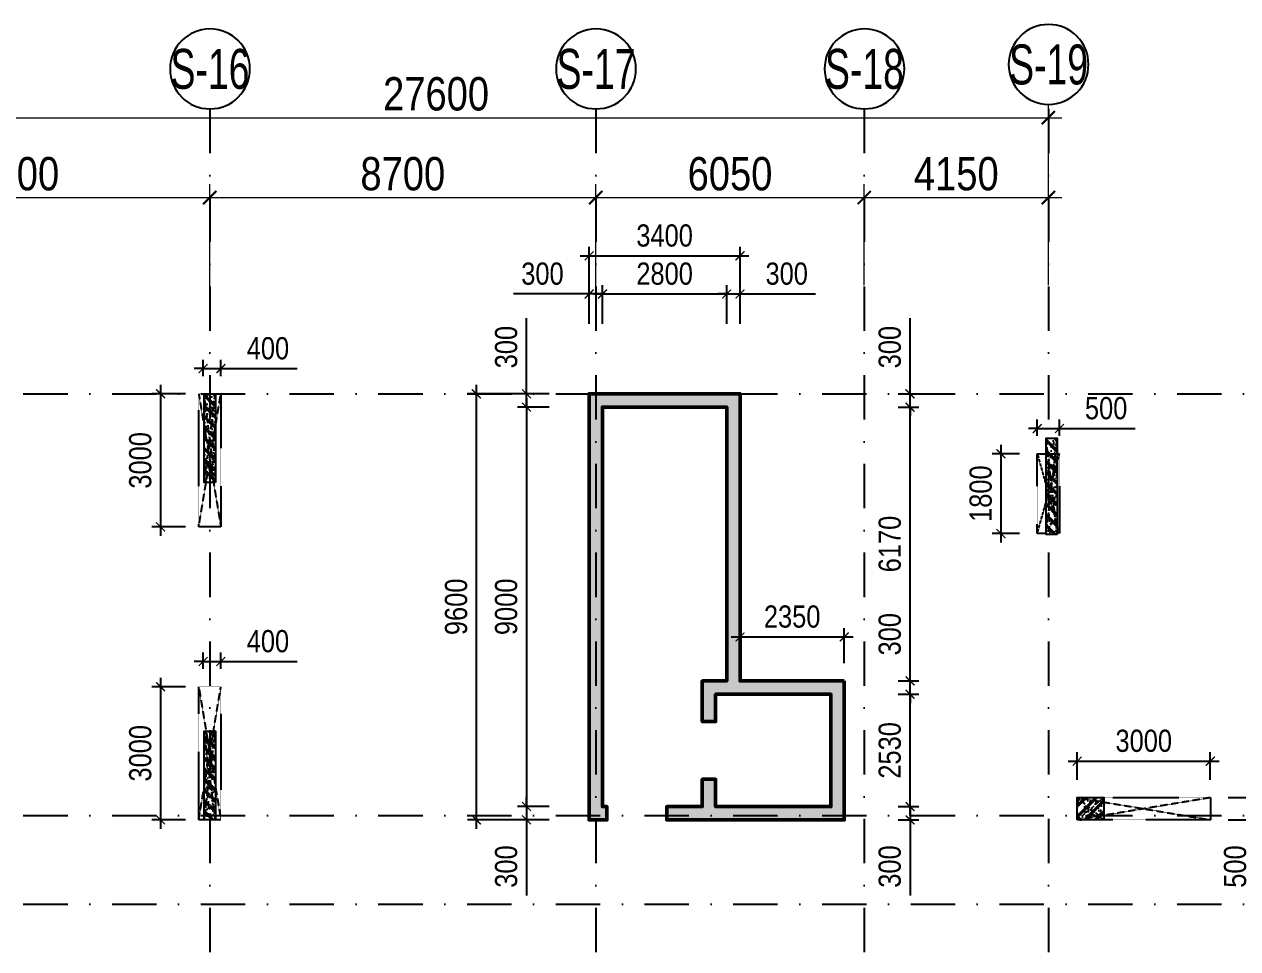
# Model space of a CAD drawing. Header units: millimetres. Extents: x 13965 to 1327256, y -72704 to 46237.
# Drawn here: x 705634 to 732983, y -25068 to -4237 of the extents above; entities that cross this region are included whole.
import ezdxf
from ezdxf.enums import TextEntityAlignment as Align

# ---------------------------------------------------------------- set-up
doc = ezdxf.new("R2010")
doc.units = ezdxf.units.MM
doc.header["$MEASUREMENT"] = 0
for name, pattern in [('DASHDOT', [1, 0.5, -0.25, 0, -0.25]), ('DASHED', [4.5, 3, -1.5]), ('HIDDEN', [0.375, 0.25, -0.125])]:
    doc.linetypes.add(name, pattern=pattern)
for name, color, linetype in [('AUDIT_I_220807103235-17', 50, 'Continuous'), ('ccu11-Khuat', 9, 'DASHED'), ('KC2-DIM', 251, 'Continuous'), ('KT-Dim', 8, 'Continuous'), ('KT-Luoi truc South Tower', 8, 'DASHDOT'), ('ST_MBDV Cot vach 220805$0$AUDIT_I_220805193045-5', 6, 'Continuous'), ('Xref_ST_MBDV Cot vach 30.7.2022|Xref_ST_MBDV Cot vach 30.7.2022|Xref_ST_MBDV Cot vach 30.7.2022|Xref_ST_MBDV Cot vach 30.7.2022|A-GRID-SYM', 50, 'Continuous'), ('Xref_ST_MBDV Cot vach 30.7.2022|Xref_ST_MBDV Cot vach 30.7.2022|Xref_ST_MBDV Cot vach 30.7.2022|Xref_ST_MBDV Cot vach 30.7.2022|KC-Betong', 6, 'Continuous')]:
    doc.layers.add(name, color=color, linetype=linetype)
doc.layers.add('KT-Kich thuoc', color=159, linetype='Continuous', lineweight=18)
doc.layers.add('ST_MBDV Cot vach 220805$0$KT-Net cot vach', color=6, linetype='Continuous', lineweight=50)
doc.styles.add('Arial Narrow', font='ARIALN.TTF')
doc.styles.add('HBA-Text', font='GOTHIC.TTF')
doc.dimstyles.new('ccu12-200', dxfattribs={"dimscale": 200, "dimtxt": 2.5, "dimasz": 1, "dimexe": 1, "dimexo": 2, "dimgap": 1, "dimtad": 1, "dimdec": 0, "dimdsep": 46, "dimtxsty": 'Arial Narrow', "dimblk": 'ARCHTICK', "dimcen": -1, "dimdle": 1, "dimclrd": 256, "dimclre": 256, "dimclrt": 3, "dimadec": 0, "dimazin": 2, "dimtfac": 0.1, "dimtdec": 0, "dimtmove": 0, "dimatfit": 1, "dimldrblk": 'ARCHTICK', "dimfxl": 1, "dimtvp": 0.833333, "dimtolj": 1, "dimtzin": 12, "dimarcsym": 0})
doc.dimstyles.new('CCU_1-300', dxfattribs={"dimscale": 300, "dimtxt": 2.5, "dimasz": 1, "dimexe": 1, "dimexo": 2, "dimgap": 0.5, "dimtad": 1, "dimdec": 0, "dimdsep": 46, "dimtxsty": 'Arial Narrow', "dimblk": 'ARCHTICK', "dimcen": -1, "dimdle": 1, "dimclrd": 256, "dimclre": 256, "dimclrt": 3, "dimadec": 0, "dimazin": 2, "dimtfac": 0.1, "dimtdec": 0, "dimtix": 1, "dimtmove": 2, "dimatfit": 1, "dimfxl": 1, "dimtvp": 0.833333, "dimtolj": 1, "dimtzin": 12, "dimarcsym": 0})

# ---------------------------------------------------------------- blocks, each defined once
blk = doc.blocks.new('_ArchTick')
at = {"color": 0, "const_width": 0.15}
blk.add_lwpolyline([(-0.5, -0.5), (0.5, 0.5)], dxfattribs=at)
blk = doc.blocks.new('*D1069')
at = {"layer": 'Defpoints', "color": 0, "transparency": 16777216}
for p in [(-25223, 31492), (-33923, 28684, 0), (-25223, 28649, 0)]:
    blk.add_point(p, dxfattribs=at)
at = {"layer": 'KT-Kich thuoc', "lineweight": -2, "transparency": 16777216}
for p, q in [((-33923, 29284), (-33923, 31792)), ((-25223, 29249), (-25223, 31792)), ((-34223, 31492), (-24923, 31492))]:
    blk.add_line(p, q, dxfattribs=at)
at = {"layer": 'KT-Kich thuoc', "lineweight": -2, "transparency": 16777216, "xscale": 300, "yscale": 300, "zscale": 300, "rotation": 180}
blk.add_blockref('_ArchTick', (-33923, 31492), dxfattribs=at)
at = {"layer": 'KT-Kich thuoc', "lineweight": -2, "transparency": 16777216, "xscale": 300, "yscale": 300, "zscale": 300}
blk.add_blockref('_ArchTick', (-25223, 31492), dxfattribs=at)
at = {"layer": 'KT-Kich thuoc', "color": 3, "transparency": 16777216, "insert": (-29573, 32025), "char_height": 750, "attachment_point": 5, "style": 'Arial Narrow'}
blk.add_mtext('\\A1;8700', dxfattribs=at)
blk = doc.blocks.new('*D1070')
at = {"layer": 'Defpoints', "color": 0, "transparency": 16777216}
for p in [(-16523, 31492), (-16523, 28791, 0), (-25223, 28649, 0)]:
    blk.add_point(p, dxfattribs=at)
at = {"layer": 'KT-Kich thuoc', "lineweight": -2, "transparency": 16777216}
for p, q in [((-25223, 29249), (-25223, 31792)), ((-16523, 29391), (-16523, 31792)), ((-25523, 31492), (-16223, 31492))]:
    blk.add_line(p, q, dxfattribs=at)
at = {"layer": 'KT-Kich thuoc', "lineweight": -2, "transparency": 16777216, "xscale": 300, "yscale": 300, "zscale": 300, "rotation": 180}
blk.add_blockref('_ArchTick', (-25223, 31492), dxfattribs=at)
at = {"layer": 'KT-Kich thuoc', "lineweight": -2, "transparency": 16777216, "xscale": 300, "yscale": 300, "zscale": 300}
blk.add_blockref('_ArchTick', (-16523, 31492), dxfattribs=at)
at = {"layer": 'KT-Kich thuoc', "color": 3, "transparency": 16777216, "insert": (-20873, 32025), "char_height": 750, "attachment_point": 5, "style": 'Arial Narrow'}
blk.add_mtext('\\A1;8700', dxfattribs=at)
blk = doc.blocks.new('*D1071')
at = {"layer": 'Defpoints', "color": 0, "transparency": 16777216}
for p in [(-10473, 31492), (-16523, 28791), (-10473, 28921, 0)]:
    blk.add_point(p, dxfattribs=at)
at = {"layer": 'KT-Kich thuoc', "lineweight": -2, "transparency": 16777216}
for p, q in [((-16523, 29391), (-16523, 31792)), ((-10473, 29521), (-10473, 31792)), ((-16823, 31492), (-10173, 31492))]:
    blk.add_line(p, q, dxfattribs=at)
at = {"layer": 'KT-Kich thuoc', "lineweight": -2, "transparency": 16777216, "xscale": 300, "yscale": 300, "zscale": 300, "rotation": 180}
blk.add_blockref('_ArchTick', (-16523, 31492), dxfattribs=at)
at = {"layer": 'KT-Kich thuoc', "lineweight": -2, "transparency": 16777216, "xscale": 300, "yscale": 300, "zscale": 300}
blk.add_blockref('_ArchTick', (-10473, 31492), dxfattribs=at)
at = {"layer": 'KT-Kich thuoc', "color": 3, "transparency": 16777216, "insert": (-13498, 32025), "char_height": 750, "attachment_point": 5, "style": 'Arial Narrow'}
blk.add_mtext('\\A1;6050', dxfattribs=at)
blk = doc.blocks.new('*D1072')
at = {"layer": 'Defpoints', "color": 0, "transparency": 16777216}
for p in [(-6323, 31492), (-6323, 29040), (-10473, 28921, 0)]:
    blk.add_point(p, dxfattribs=at)
at = {"layer": 'KT-Kich thuoc', "lineweight": -2, "transparency": 16777216}
for p, q in [((-10473, 29521), (-10473, 31792)), ((-6323, 29640), (-6323, 31792)), ((-10773, 31492), (-6023, 31492))]:
    blk.add_line(p, q, dxfattribs=at)
at = {"layer": 'KT-Kich thuoc', "lineweight": -2, "transparency": 16777216, "xscale": 300, "yscale": 300, "zscale": 300, "rotation": 180}
blk.add_blockref('_ArchTick', (-10473, 31492), dxfattribs=at)
at = {"layer": 'KT-Kich thuoc', "lineweight": -2, "transparency": 16777216, "xscale": 300, "yscale": 300, "zscale": 300}
blk.add_blockref('_ArchTick', (-6323, 31492), dxfattribs=at)
at = {"layer": 'KT-Kich thuoc', "color": 3, "transparency": 16777216, "insert": (-8398, 32025), "char_height": 750, "attachment_point": 5, "style": 'Arial Narrow'}
blk.add_mtext('\\A1;4150', dxfattribs=at)
blk = doc.blocks.new('*D1073')
at = {"layer": 'Defpoints', "color": 0, "transparency": 16777216}
for p in [(-6323, 33292), (-33923, 28921), (-6323, 28921)]:
    blk.add_point(p, dxfattribs=at)
at = {"layer": 'KT-Kich thuoc', "lineweight": -2, "transparency": 16777216}
for p, q in [((-33923, 29521), (-33923, 33592)), ((-6323, 29521), (-6323, 33592)), ((-34223, 33292), (-6023, 33292))]:
    blk.add_line(p, q, dxfattribs=at)
at = {"layer": 'KT-Kich thuoc', "lineweight": -2, "transparency": 16777216, "xscale": 300, "yscale": 300, "zscale": 300, "rotation": 180}
blk.add_blockref('_ArchTick', (-33923, 33292), dxfattribs=at)
at = {"layer": 'KT-Kich thuoc', "lineweight": -2, "transparency": 16777216, "xscale": 300, "yscale": 300, "zscale": 300}
blk.add_blockref('_ArchTick', (-6323, 33292), dxfattribs=at)
at = {"layer": 'KT-Kich thuoc', "color": 3, "transparency": 16777216, "insert": (-20123, 33825), "char_height": 750, "attachment_point": 5, "style": 'Arial Narrow'}
blk.add_mtext('\\A1;27600', dxfattribs=at)
blk = doc.blocks.new('GRID-SYM-flat-73')
at = {"layer": 'Xref_ST_MBDV Cot vach 30.7.2022|Xref_ST_MBDV Cot vach 30.7.2022|Xref_ST_MBDV Cot vach 30.7.2022|Xref_ST_MBDV Cot vach 30.7.2022|A-GRID-SYM'}
blk.add_circle((0, 0, 0), 900, dxfattribs=at)
at = {"layer": 'Xref_ST_MBDV Cot vach 30.7.2022|Xref_ST_MBDV Cot vach 30.7.2022|Xref_ST_MBDV Cot vach 30.7.2022|Xref_ST_MBDV Cot vach 30.7.2022|A-GRID-SYM', "style": 'HBA-Text'}
blk.add_attdef('GRID', text='', height=900, rotation=359.6303, dxfattribs=at).set_placement((0, 0, 0), align=Align.MIDDLE_CENTER)
blk = doc.blocks.new('*D603')
at = {"layer": 'Defpoints', "color": 0, "transparency": 16777216}
for p in [(709665, -19164), (708706, -22164), (709665, -22164)]:
    blk.add_point(p, dxfattribs=at)
at = {"layer": 'KC2-DIM', "lineweight": -2, "transparency": 16777216}
for p, q in [((708706, -18964), (708706, -22364)), ((709265, -19164), (708506, -19164)), ((709265, -22164), (708506, -22164))]:
    blk.add_line(p, q, dxfattribs=at)
at = {"layer": 'KC2-DIM', "lineweight": -2, "transparency": 16777216, "xscale": 200, "yscale": 200, "zscale": 200}
for p, rotation in [((708706, -19164), 90), ((708706, -22164), 270)]:
    blk.add_blockref('_ArchTick', p, dxfattribs=dict(at, rotation=rotation))
at = {"layer": 'KC2-DIM', "color": 3, "transparency": 16777216, "insert": (708250, -20664), "char_height": 500, "attachment_point": 5, "rotation": 90, "style": 'Arial Narrow'}
blk.add_mtext('\\A1;3000', dxfattribs=at)
blk = doc.blocks.new('*D604')
at = {"layer": 'Defpoints', "color": 0, "transparency": 16777216}
for p in [(710065, -18596), (709665, -19164), (710065, -19164)]:
    blk.add_point(p, dxfattribs=at)
at = {"layer": 'KC2-DIM', "lineweight": -2, "transparency": 16777216}
for p, q in [((709665, -18596), (709465, -18596)), ((709665, -18764), (709665, -18396)), ((709665, -18596), (710065, -18596)), ((710065, -18764), (710065, -18396)), ((710065, -18596), (711786, -18596))]:
    blk.add_line(p, q, dxfattribs=at)
at = {"layer": 'KC2-DIM', "lineweight": -2, "transparency": 16777216, "xscale": 200, "yscale": 200, "zscale": 200}
blk.add_blockref('_ArchTick', (709665, -18596), dxfattribs=at)
at = {"layer": 'KC2-DIM', "lineweight": -2, "transparency": 16777216, "xscale": 200, "yscale": 200, "zscale": 200, "rotation": 180}
blk.add_blockref('_ArchTick', (710065, -18596), dxfattribs=at)
at = {"layer": 'KC2-DIM', "color": 3, "transparency": 16777216, "insert": (711126, -18141), "char_height": 500, "attachment_point": 5, "style": 'Arial Narrow'}
blk.add_mtext('\\A1;400', dxfattribs=at)
blk = doc.blocks.new('*D605')
at = {"layer": 'Defpoints', "color": 0, "transparency": 16777216}
for p in [(709665, -12564), (708706, -15564), (709665, -15564)]:
    blk.add_point(p, dxfattribs=at)
at = {"layer": 'KC2-DIM', "lineweight": -2, "transparency": 16777216}
for p, q in [((709265, -12564), (708506, -12564)), ((708706, -12364), (708706, -15764)), ((709265, -15564), (708506, -15564))]:
    blk.add_line(p, q, dxfattribs=at)
at = {"layer": 'KC2-DIM', "lineweight": -2, "transparency": 16777216, "xscale": 200, "yscale": 200, "zscale": 200}
for p, rotation in [((708706, -12564), 90), ((708706, -15564), 270)]:
    blk.add_blockref('_ArchTick', p, dxfattribs=dict(at, rotation=rotation))
at = {"layer": 'KC2-DIM', "color": 3, "transparency": 16777216, "insert": (708250, -14064), "char_height": 500, "attachment_point": 5, "rotation": 90, "style": 'Arial Narrow'}
blk.add_mtext('\\A1;3000', dxfattribs=at)
blk = doc.blocks.new('*D606')
at = {"layer": 'Defpoints', "color": 0, "transparency": 16777216}
for p in [(710065, -11996), (709665, -12564), (710065, -12564)]:
    blk.add_point(p, dxfattribs=at)
at = {"layer": 'KC2-DIM', "lineweight": -2, "transparency": 16777216}
for p, q in [((709665, -11996), (709465, -11996)), ((709665, -12164), (709665, -11796)), ((709665, -11996), (710065, -11996)), ((710065, -12164), (710065, -11796)), ((710065, -11996), (711786, -11996))]:
    blk.add_line(p, q, dxfattribs=at)
at = {"layer": 'KC2-DIM', "lineweight": -2, "transparency": 16777216, "xscale": 200, "yscale": 200, "zscale": 200}
blk.add_blockref('_ArchTick', (709665, -11996), dxfattribs=at)
at = {"layer": 'KC2-DIM', "lineweight": -2, "transparency": 16777216, "xscale": 200, "yscale": 200, "zscale": 200, "rotation": 180}
blk.add_blockref('_ArchTick', (710065, -11996), dxfattribs=at)
at = {"layer": 'KC2-DIM', "color": 3, "transparency": 16777216, "insert": (711126, -11541), "char_height": 500, "attachment_point": 5, "style": 'Arial Narrow'}
blk.add_mtext('\\A1;400', dxfattribs=at)
blk = doc.blocks.new('*D607')
at = {"layer": 'Defpoints', "color": 0, "transparency": 16777216}
for p in [(728965, -13346), (728465, -13914), (728965, -13914)]:
    blk.add_point(p, dxfattribs=at)
at = {"layer": 'KC2-DIM', "lineweight": -2, "transparency": 16777216}
for p, q in [((728465, -13346), (728265, -13346)), ((728465, -13514), (728465, -13146)), ((728465, -13346), (728965, -13346)), ((728965, -13514), (728965, -13146)), ((728965, -13346), (730670, -13346))]:
    blk.add_line(p, q, dxfattribs=at)
at = {"layer": 'KC2-DIM', "lineweight": -2, "transparency": 16777216, "xscale": 200, "yscale": 200, "zscale": 200}
blk.add_blockref('_ArchTick', (728465, -13346), dxfattribs=at)
at = {"layer": 'KC2-DIM', "lineweight": -2, "transparency": 16777216, "xscale": 200, "yscale": 200, "zscale": 200, "rotation": 180}
blk.add_blockref('_ArchTick', (728965, -13346), dxfattribs=at)
at = {"layer": 'KC2-DIM', "color": 3, "transparency": 16777216, "insert": (730017, -12891), "char_height": 500, "attachment_point": 5, "style": 'Arial Narrow'}
blk.add_mtext('\\A1;500', dxfattribs=at)
blk = doc.blocks.new('*D608')
at = {"layer": 'Defpoints', "color": 0, "transparency": 16777216}
for p in [(728465, -13914), (727646, -15714), (728465, -15714)]:
    blk.add_point(p, dxfattribs=at)
at = {"layer": 'KC2-DIM', "lineweight": -2, "transparency": 16777216}
for p, q in [((728065, -13914), (727446, -13914)), ((727646, -13714), (727646, -15914)), ((728065, -15714), (727446, -15714))]:
    blk.add_line(p, q, dxfattribs=at)
at = {"layer": 'KC2-DIM', "lineweight": -2, "transparency": 16777216, "xscale": 200, "yscale": 200, "zscale": 200}
for p, rotation in [((727646, -13914), 90), ((727646, -15714), 270)]:
    blk.add_blockref('_ArchTick', p, dxfattribs=dict(at, rotation=rotation))
at = {"layer": 'KC2-DIM', "color": 3, "transparency": 16777216, "insert": (727191, -14814), "char_height": 500, "attachment_point": 5, "rotation": 90, "style": 'Arial Narrow'}
blk.add_mtext('\\A1;1800', dxfattribs=at)
blk = doc.blocks.new('*D609')
at = {"layer": 'Defpoints', "color": 0, "transparency": 16777216}
for p in [(732365, -20841), (729365, -21664, 0), (732365, -21664, 0)]:
    blk.add_point(p, dxfattribs=at)
at = {"layer": 'KC2-DIM', "lineweight": -2, "transparency": 16777216}
for p, q in [((729365, -21264), (729365, -20641)), ((732365, -21264), (732365, -20641)), ((729165, -20841), (732565, -20841))]:
    blk.add_line(p, q, dxfattribs=at)
at = {"layer": 'KC2-DIM', "lineweight": -2, "transparency": 16777216, "xscale": 200, "yscale": 200, "zscale": 200, "rotation": 180}
blk.add_blockref('_ArchTick', (729365, -20841), dxfattribs=at)
at = {"layer": 'KC2-DIM', "lineweight": -2, "transparency": 16777216, "xscale": 200, "yscale": 200, "zscale": 200}
blk.add_blockref('_ArchTick', (732365, -20841), dxfattribs=at)
at = {"layer": 'KC2-DIM', "color": 3, "transparency": 16777216, "insert": (730865, -20386), "char_height": 500, "attachment_point": 5, "style": 'Arial Narrow'}
blk.add_mtext('\\A1;3000', dxfattribs=at)
blk = doc.blocks.new('*D610')
at = {"layer": 'Defpoints', "color": 0, "transparency": 16777216}
for p in [(732365, -21664, 0), (732365, -22164, 0), (733381, -22164)]:
    blk.add_point(p, dxfattribs=at)
at = {"layer": 'KC2-DIM', "lineweight": -2, "transparency": 16777216}
for p, q in [((733381, -21664), (733381, -21464)), ((732765, -21664), (733581, -21664)), ((733381, -21664), (733381, -22164)), ((732765, -22164), (733581, -22164)), ((733381, -22164), (733381, -23868))]:
    blk.add_line(p, q, dxfattribs=at)
at = {"layer": 'KC2-DIM', "lineweight": -2, "transparency": 16777216, "xscale": 200, "yscale": 200, "zscale": 200}
for p, rotation in [((733381, -21664), 270), ((733381, -22164), 90)]:
    blk.add_blockref('_ArchTick', p, dxfattribs=dict(at, rotation=rotation))
at = {"layer": 'KC2-DIM', "color": 3, "transparency": 16777216, "insert": (732926, -23216), "char_height": 500, "attachment_point": 5, "rotation": 90, "style": 'Arial Narrow'}
blk.add_mtext('\\A1;500', dxfattribs=at)
blk = doc.blocks.new('*D654')
at = {"layer": 'Defpoints', "color": 0, "transparency": 16777216}
for p in [(716953, -12564), (717863, -12564), (717863, -12864)]:
    blk.add_point(p, dxfattribs=at)
at = {"layer": 'KC2-DIM', "lineweight": -2, "transparency": 16777216}
for p, q in [((716953, -12564), (716953, -10859)), ((717463, -12564), (716753, -12564)), ((716953, -12864), (716953, -12564)), ((717463, -12864), (716753, -12864)), ((716953, -12864), (716953, -13064))]:
    blk.add_line(p, q, dxfattribs=at)
at = {"layer": 'KC2-DIM', "lineweight": -2, "transparency": 16777216, "xscale": 200, "yscale": 200, "zscale": 200}
for p, rotation in [((716953, -12564), 270), ((716953, -12864), 90)]:
    blk.add_blockref('_ArchTick', p, dxfattribs=dict(at, rotation=rotation))
at = {"layer": 'KC2-DIM', "color": 3, "transparency": 16777216, "insert": (716497, -11512), "char_height": 500, "attachment_point": 5, "rotation": 90, "style": 'Arial Narrow'}
blk.add_mtext('\\A1;300', dxfattribs=at)
blk = doc.blocks.new('*D655')
at = {"layer": 'Defpoints', "color": 0, "transparency": 16777216}
for p in [(717863, -12864), (716953, -21864), (717863, -21864)]:
    blk.add_point(p, dxfattribs=at)
at = {"layer": 'KC2-DIM', "lineweight": -2, "transparency": 16777216}
for p, q in [((716953, -12664), (716953, -22064)), ((717463, -12864), (716753, -12864)), ((717463, -21864), (716753, -21864))]:
    blk.add_line(p, q, dxfattribs=at)
at = {"layer": 'KC2-DIM', "lineweight": -2, "transparency": 16777216, "xscale": 200, "yscale": 200, "zscale": 200}
for p, rotation in [((716953, -12864), 90), ((716953, -21864), 270)]:
    blk.add_blockref('_ArchTick', p, dxfattribs=dict(at, rotation=rotation))
at = {"layer": 'KC2-DIM', "color": 3, "transparency": 16777216, "insert": (716497, -17364), "char_height": 500, "attachment_point": 5, "rotation": 90, "style": 'Arial Narrow'}
blk.add_mtext('\\A1;9000', dxfattribs=at)
blk = doc.blocks.new('*D656')
at = {"layer": 'Defpoints', "color": 0, "transparency": 16777216}
for p in [(717863, -21864), (716953, -22164), (717863, -22164)]:
    blk.add_point(p, dxfattribs=at)
at = {"layer": 'KC2-DIM', "lineweight": -2, "transparency": 16777216}
for p, q in [((717463, -21864), (716753, -21864)), ((716953, -21864), (716953, -21664)), ((716953, -21864), (716953, -22164)), ((717463, -22164), (716753, -22164)), ((716953, -22164), (716953, -23868))]:
    blk.add_line(p, q, dxfattribs=at)
at = {"layer": 'KC2-DIM', "lineweight": -2, "transparency": 16777216, "xscale": 200, "yscale": 200, "zscale": 200}
for p, rotation in [((716953, -21864), 270), ((716953, -22164), 90)]:
    blk.add_blockref('_ArchTick', p, dxfattribs=dict(at, rotation=rotation))
at = {"layer": 'KC2-DIM', "color": 3, "transparency": 16777216, "insert": (716497, -23216), "char_height": 500, "attachment_point": 5, "rotation": 90, "style": 'Arial Narrow'}
blk.add_mtext('\\A1;300', dxfattribs=at)
blk = doc.blocks.new('*D657')
at = {"layer": 'Defpoints', "color": 0, "transparency": 16777216}
for p in [(715824, -12564), (717863, -12564), (717863, -22164)]:
    blk.add_point(p, dxfattribs=at)
at = {"layer": 'KC2-DIM', "lineweight": -2, "transparency": 16777216}
for p, q in [((717463, -12564), (715624, -12564)), ((715824, -22364), (715824, -12364)), ((717463, -22164), (715624, -22164))]:
    blk.add_line(p, q, dxfattribs=at)
at = {"layer": 'KC2-DIM', "lineweight": -2, "transparency": 16777216, "xscale": 200, "yscale": 200, "zscale": 200}
for p, rotation in [((715824, -12564), 90), ((715824, -22164), 270)]:
    blk.add_blockref('_ArchTick', p, dxfattribs=dict(at, rotation=rotation))
at = {"layer": 'KC2-DIM', "color": 3, "transparency": 16777216, "insert": (715369, -17364), "char_height": 500, "attachment_point": 5, "rotation": 90, "style": 'Arial Narrow'}
blk.add_mtext('\\A1;9600', dxfattribs=at)
blk = doc.blocks.new('*D658')
at = {"layer": 'Defpoints', "color": 0, "transparency": 16777216}
for p in [(718366, -10315), (718366, -11386), (718666, -11386)]:
    blk.add_point(p, dxfattribs=at)
at = {"layer": 'KC2-DIM', "lineweight": -2, "transparency": 16777216}
for p, q in [((718366, -10986), (718366, -10115)), ((718666, -10986), (718666, -10115)), ((718366, -10315), (716661, -10315)), ((718666, -10315), (718366, -10315)), ((718666, -10315), (718866, -10315))]:
    blk.add_line(p, q, dxfattribs=at)
at = {"layer": 'KC2-DIM', "lineweight": -2, "transparency": 16777216, "xscale": 200, "yscale": 200, "zscale": 200}
blk.add_blockref('_ArchTick', (718366, -10315), dxfattribs=at)
at = {"layer": 'KC2-DIM', "lineweight": -2, "transparency": 16777216, "xscale": 200, "yscale": 200, "zscale": 200, "rotation": 180}
blk.add_blockref('_ArchTick', (718666, -10315), dxfattribs=at)
at = {"layer": 'KC2-DIM', "color": 3, "transparency": 16777216, "insert": (717313, -9859), "char_height": 500, "attachment_point": 5, "style": 'Arial Narrow'}
blk.add_mtext('\\A1;300', dxfattribs=at)
blk = doc.blocks.new('*D659')
at = {"layer": 'Defpoints', "color": 0, "transparency": 16777216}
for p in [(721466, -10315), (718666, -11386), (721466, -11386)]:
    blk.add_point(p, dxfattribs=at)
at = {"layer": 'KC2-DIM', "lineweight": -2, "transparency": 16777216}
for p, q in [((718666, -10986), (718666, -10115)), ((721466, -10986), (721466, -10115)), ((718466, -10315), (721666, -10315))]:
    blk.add_line(p, q, dxfattribs=at)
at = {"layer": 'KC2-DIM', "lineweight": -2, "transparency": 16777216, "xscale": 200, "yscale": 200, "zscale": 200, "rotation": 180}
blk.add_blockref('_ArchTick', (718666, -10315), dxfattribs=at)
at = {"layer": 'KC2-DIM', "lineweight": -2, "transparency": 16777216, "xscale": 200, "yscale": 200, "zscale": 200}
blk.add_blockref('_ArchTick', (721466, -10315), dxfattribs=at)
at = {"layer": 'KC2-DIM', "color": 3, "transparency": 16777216, "insert": (720066, -9859), "char_height": 500, "attachment_point": 5, "style": 'Arial Narrow'}
blk.add_mtext('\\A1;2800', dxfattribs=at)
blk = doc.blocks.new('*D660')
at = {"layer": 'Defpoints', "color": 0, "transparency": 16777216}
for p in [(721766, -10315), (721466, -11386), (721766, -11386)]:
    blk.add_point(p, dxfattribs=at)
at = {"layer": 'KC2-DIM', "lineweight": -2, "transparency": 16777216}
for p, q in [((721466, -10986), (721466, -10115)), ((721766, -10986), (721766, -10115)), ((721466, -10315), (721266, -10315)), ((721466, -10315), (721766, -10315)), ((721766, -10315), (723470, -10315))]:
    blk.add_line(p, q, dxfattribs=at)
at = {"layer": 'KC2-DIM', "lineweight": -2, "transparency": 16777216, "xscale": 200, "yscale": 200, "zscale": 200}
blk.add_blockref('_ArchTick', (721466, -10315), dxfattribs=at)
at = {"layer": 'KC2-DIM', "lineweight": -2, "transparency": 16777216, "xscale": 200, "yscale": 200, "zscale": 200, "rotation": 180}
blk.add_blockref('_ArchTick', (721766, -10315), dxfattribs=at)
at = {"layer": 'KC2-DIM', "color": 3, "transparency": 16777216, "insert": (722818, -9859), "char_height": 500, "attachment_point": 5, "style": 'Arial Narrow'}
blk.add_mtext('\\A1;300', dxfattribs=at)
blk = doc.blocks.new('*D661')
at = {"layer": 'Defpoints', "color": 0, "transparency": 16777216}
for p in [(721766, -9455), (718366, -11386), (721766, -11386)]:
    blk.add_point(p, dxfattribs=at)
at = {"layer": 'KC2-DIM', "lineweight": -2, "transparency": 16777216}
for p, q in [((718366, -10986), (718366, -9255)), ((721766, -10986), (721766, -9255)), ((718166, -9455), (721966, -9455))]:
    blk.add_line(p, q, dxfattribs=at)
at = {"layer": 'KC2-DIM', "lineweight": -2, "transparency": 16777216, "xscale": 200, "yscale": 200, "zscale": 200, "rotation": 180}
blk.add_blockref('_ArchTick', (718366, -9455), dxfattribs=at)
at = {"layer": 'KC2-DIM', "lineweight": -2, "transparency": 16777216, "xscale": 200, "yscale": 200, "zscale": 200}
blk.add_blockref('_ArchTick', (721766, -9455), dxfattribs=at)
at = {"layer": 'KC2-DIM', "color": 3, "transparency": 16777216, "insert": (720066, -9000), "char_height": 500, "attachment_point": 5, "style": 'Arial Narrow'}
blk.add_mtext('\\A1;3400', dxfattribs=at)
blk = doc.blocks.new('*D662')
at = {"layer": 'Defpoints', "color": 0, "transparency": 16777216}
for p in [(724927, -21864), (724927, -22164), (725598, -22164)]:
    blk.add_point(p, dxfattribs=at)
at = {"layer": 'KC2-DIM', "lineweight": -2, "transparency": 16777216}
for p, q in [((725327, -21864), (725798, -21864)), ((725598, -21864), (725598, -21664)), ((725598, -21864), (725598, -22164)), ((725327, -22164), (725798, -22164)), ((725598, -22164), (725598, -23868))]:
    blk.add_line(p, q, dxfattribs=at)
at = {"layer": 'KC2-DIM', "lineweight": -2, "transparency": 16777216, "xscale": 200, "yscale": 200, "zscale": 200}
for p, rotation in [((725598, -21864), 270), ((725598, -22164), 90)]:
    blk.add_blockref('_ArchTick', p, dxfattribs=dict(at, rotation=rotation))
at = {"layer": 'KC2-DIM', "color": 3, "transparency": 16777216, "insert": (725142, -23216), "char_height": 500, "attachment_point": 5, "rotation": 90, "style": 'Arial Narrow'}
blk.add_mtext('\\A1;300', dxfattribs=at)
blk = doc.blocks.new('*D663')
at = {"layer": 'Defpoints', "color": 0, "transparency": 16777216}
for p in [(724927, -19334), (725598, -19334), (724927, -21864)]:
    blk.add_point(p, dxfattribs=at)
at = {"layer": 'KC2-DIM', "lineweight": -2, "transparency": 16777216}
for p, q in [((725598, -22064), (725598, -19134)), ((725327, -19334), (725798, -19334)), ((725327, -21864), (725798, -21864))]:
    blk.add_line(p, q, dxfattribs=at)
at = {"layer": 'KC2-DIM', "lineweight": -2, "transparency": 16777216, "xscale": 200, "yscale": 200, "zscale": 200}
for p, rotation in [((725598, -19334), 90), ((725598, -21864), 270)]:
    blk.add_blockref('_ArchTick', p, dxfattribs=dict(at, rotation=rotation))
at = {"layer": 'KC2-DIM', "color": 3, "transparency": 16777216, "insert": (725142, -20599), "char_height": 500, "attachment_point": 5, "rotation": 90, "style": 'Arial Narrow'}
blk.add_mtext('\\A1;2530', dxfattribs=at)
blk = doc.blocks.new('*D664')
at = {"layer": 'Defpoints', "color": 0, "transparency": 16777216}
for p in [(724927, -19034), (725598, -19034), (724927, -19334)]:
    blk.add_point(p, dxfattribs=at)
at = {"layer": 'KC2-DIM', "lineweight": -2, "transparency": 16777216}
for p, q in [((725598, -19034), (725598, -17329)), ((725327, -19034), (725798, -19034)), ((725598, -19334), (725598, -19034)), ((725327, -19334), (725798, -19334)), ((725598, -19334), (725598, -19534))]:
    blk.add_line(p, q, dxfattribs=at)
at = {"layer": 'KC2-DIM', "lineweight": -2, "transparency": 16777216, "xscale": 200, "yscale": 200, "zscale": 200}
for p, rotation in [((725598, -19034), 270), ((725598, -19334), 90)]:
    blk.add_blockref('_ArchTick', p, dxfattribs=dict(at, rotation=rotation))
at = {"layer": 'KC2-DIM', "color": 3, "transparency": 16777216, "insert": (725142, -17982), "char_height": 500, "attachment_point": 5, "rotation": 90, "style": 'Arial Narrow'}
blk.add_mtext('\\A1;300', dxfattribs=at)
blk = doc.blocks.new('*D665')
at = {"layer": 'Defpoints', "color": 0, "transparency": 16777216}
for p in [(724927, -12864), (725598, -12864), (724927, -19034)]:
    blk.add_point(p, dxfattribs=at)
at = {"layer": 'KC2-DIM', "lineweight": -2, "transparency": 16777216}
for p, q in [((725598, -19234), (725598, -12664)), ((725327, -12864), (725798, -12864)), ((725327, -19034), (725798, -19034))]:
    blk.add_line(p, q, dxfattribs=at)
at = {"layer": 'KC2-DIM', "lineweight": -2, "transparency": 16777216, "xscale": 200, "yscale": 200, "zscale": 200}
for p, rotation in [((725598, -12864), 90), ((725598, -19034), 270)]:
    blk.add_blockref('_ArchTick', p, dxfattribs=dict(at, rotation=rotation))
at = {"layer": 'KC2-DIM', "color": 3, "transparency": 16777216, "insert": (725142, -15949), "char_height": 500, "attachment_point": 5, "rotation": 90, "style": 'Arial Narrow'}
blk.add_mtext('\\A1;6170', dxfattribs=at)
blk = doc.blocks.new('*D666')
at = {"layer": 'Defpoints', "color": 0, "transparency": 16777216}
for p in [(724927, -12564), (725598, -12564), (724927, -12864)]:
    blk.add_point(p, dxfattribs=at)
at = {"layer": 'KC2-DIM', "lineweight": -2, "transparency": 16777216}
for p, q in [((725598, -12564), (725598, -10859)), ((725327, -12564), (725798, -12564)), ((725598, -12864), (725598, -12564)), ((725327, -12864), (725798, -12864)), ((725598, -12864), (725598, -13064))]:
    blk.add_line(p, q, dxfattribs=at)
at = {"layer": 'KC2-DIM', "lineweight": -2, "transparency": 16777216, "xscale": 200, "yscale": 200, "zscale": 200}
for p, rotation in [((725598, -12564), 270), ((725598, -12864), 90)]:
    blk.add_blockref('_ArchTick', p, dxfattribs=dict(at, rotation=rotation))
at = {"layer": 'KC2-DIM', "color": 3, "transparency": 16777216, "insert": (725142, -11512), "char_height": 500, "attachment_point": 5, "rotation": 90, "style": 'Arial Narrow'}
blk.add_mtext('\\A1;300', dxfattribs=at)
blk = doc.blocks.new('*D667')
at = {"layer": 'Defpoints', "color": 0, "transparency": 16777216}
for p in [(724116, -18042), (721766, -18720), (724116, -19034)]:
    blk.add_point(p, dxfattribs=at)
at = {"layer": 'KC2-DIM', "lineweight": -2, "transparency": 16777216}
for p, q in [((721566, -18042), (724316, -18042)), ((721766, -18320), (721766, -17842)), ((724116, -18634), (724116, -17842))]:
    blk.add_line(p, q, dxfattribs=at)
at = {"layer": 'KC2-DIM', "lineweight": -2, "transparency": 16777216, "xscale": 200, "yscale": 200, "zscale": 200, "rotation": 180}
blk.add_blockref('_ArchTick', (721766, -18042), dxfattribs=at)
at = {"layer": 'KC2-DIM', "lineweight": -2, "transparency": 16777216, "xscale": 200, "yscale": 200, "zscale": 200}
blk.add_blockref('_ArchTick', (724116, -18042), dxfattribs=at)
at = {"layer": 'KC2-DIM', "color": 3, "transparency": 16777216, "insert": (722941, -17586), "char_height": 500, "attachment_point": 5, "style": 'Arial Narrow'}
blk.add_mtext('\\A1;2350', dxfattribs=at)
blk = doc.blocks.new('*U74')
h = blk.add_hatch()
h.set_pattern_fill('VATLIEU04', color=250, scale=40, style=0, pattern_type=2)
h.set_pattern_definition([(50, (-700, 2050), (286.904, -25.1), [30, -330]), (355, (-700, 2050), (-55.5, 300.877), [24, -264]), (100.451, (-676.1, 2047.9), (231.404, 275.776), [25.496, -280.457]), (46.184, (-700, 2130), (426.896, -66.208), [45, -495]), (96.636, (-664.43, 2124.5), (373.865, 389.65), [38.244, -420.685]), (351.184, (-700, 2130), (373.865, 389.65), [36, -396]), (21, (-660, 2110), (238.763, -161.048), [30, -330]), (326, (-660, 2110), (97.326, 290.06), [24, -264]), (71.451, (-640.1, 2096.58), (336.09, 129.012), [25.496, -280.457]), (37.5, (-700, 2050), (4.864, 133.1575), [0, -260.8, 0, -268, 0, -265]), (7.5, (-700, 2050), (105.228, 157.765), [0, -152.8, 0, -254.8, 0, -101]), (327.5, (-789.2, 2050), (213.529, -9.022), [0, -100, 0, -312, 0, -414]), (317.5, (-829.2, 2050), (233.274, 40.042), [0, -130, 0, -207.2, 0, -294]), (45, (-700, 2050), (-120.208, 120.208), []), (45, (-700, 2099), (-120.208, 120.208), [])])
h.paths.add_polyline_path([(-475, -475), (-225, -475), (-225, 1525), (-475, 1525)])
at = {"color": 6, "ltscale": 0.25}
blk.add_lwpolyline([(-475, -475), (-225, -475), (-225, 1525), (-475, 1525)], close=True, dxfattribs=at)
at = {"layer": 'Defpoints', "linetype": 'ByBlock', "ltscale": 30}
for p, q in [((-225, -475), (-475, 1525)), ((-475, -475), (-225, 1525))]:
    blk.add_line(p, q, dxfattribs=at)
blk = doc.blocks.new('*U60')
h = blk.add_hatch()
h.set_pattern_fill('VATLIEU04', color=250, scale=40, style=0, pattern_type=2)
h.set_pattern_definition([(50, (-700, 2219.8), (286.904, -25.1), [30, -330]), (355, (-700, 2219.8), (-55.5, 300.877), [24, -264]), (100.451, (-676.1, 2217.7), (231.404, 275.776), [25.496, -280.457]), (46.184, (-700, 2299.8), (426.896, -66.208), [45, -495]), (96.636, (-664.43, 2294.28), (373.865, 389.65), [38.244, -420.685]), (351.184, (-700, 2299.8), (373.865, 389.65), [36, -396]), (21, (-660, 2279.8), (238.763, -161.048), [30, -330]), (326, (-660, 2279.8), (97.326, 290.06), [24, -264]), (71.451, (-640.1, 2266.37), (336.09, 129.012), [25.496, -280.457]), (37.5, (-700, 2219.79), (4.864, 133.1575), [0, -260.8, 0, -268, 0, -265]), (7.5, (-700, 2219.8), (105.228, 157.765), [0, -152.8, 0, -254.8, 0, -101]), (327.5, (-789.2, 2219.79), (213.529, -9.022), [0, -100, 0, -312, 0, -414]), (317.5, (-829.2, 2219.8), (233.274, 40.042), [0, -130, 0, -207.2, 0, -294]), (45, (-700, 2219.8), (-120.208, 120.208), []), (45, (-700, 2268.8), (-120.208, 120.208), [])])
h.paths.add_polyline_path([(-475, -475), (-225, -475), (-225, 1695), (-475, 1695)])
at = {"color": 6, "ltscale": 0.25}
blk.add_lwpolyline([(-475, -475), (-225, -475), (-225, 1695), (-475, 1695)], close=True, dxfattribs=at)
at = {"layer": 'Defpoints', "linetype": 'ByBlock', "ltscale": 30}
for p, q in [((-225, -475), (-475, 1695)), ((-475, -475), (-225, 1695))]:
    blk.add_line(p, q, dxfattribs=at)
blk = doc.blocks.new('*U66')
h = blk.add_hatch()
h.set_pattern_fill('VATLIEU04', color=250, scale=40, style=0, pattern_type=2)
h.set_pattern_definition([(50, (-450, 650), (286.904, -25.1), [30, -330]), (355, (-450, 650), (-55.5, 300.88), [24, -264]), (100.451, (-426.1, 647.9), (231.404, 275.776), [25.496, -280.457]), (46.184, (-450, 730), (426.9, -66.21), [45, -495]), (96.636, (-414.43, 724.5), (373.87, 389.65), [38.24, -420.69]), (351.184, (-450, 730), (373.86, 389.65), [36, -396]), (21, (-410, 710), (238.763, -161.048), [30, -330]), (326, (-410, 710), (97.326, 290.06), [24, -264]), (71.451, (-390.1, 696.58), (336.09, 129.01), [25.496, -280.457]), (37.5, (-450, 650), (4.864, 133.1575), [0, -260.8, 0, -268, 0, -265]), (7.5, (-450, 650), (105.228, 157.765), [0, -152.8, 0, -254.8, 0, -101]), (327.5, (-539.2, 650), (213.529, -9.022), [0, -100, 0, -312, 0, -414]), (317.5, (-579.2, 650), (233.274, 40.042), [0, -130, 0, -207.2, 0, -294]), (45, (-450, 650), (-120.208, 120.208), []), (45, (-450, 699), (-120.208, 120.208), [])])
h.paths.add_polyline_path([(-475, -475), (25, -475), (25, 125), (-475, 125)])
at = {"color": 6, "ltscale": 0.25}
blk.add_lwpolyline([(-475, -475), (25, -475), (25, 125), (-475, 125)], close=True, dxfattribs=at)
at = {"layer": 'Defpoints', "linetype": 'ByBlock', "ltscale": 30}
for p, q in [((25, -475), (-475, 125)), ((-475, -475), (25, 125))]:
    blk.add_line(p, q, dxfattribs=at)
blk = doc.blocks.new('*U998')
at = {"color": 6, "linetype": 'HIDDEN', "ltscale": 10}
for p, q in [((25, 2525), (-475, -475)), ((25, -475), (-475, 2525))]:
    blk.add_line(p, q, dxfattribs=at)
blk.add_lwpolyline([(-475, -475), (25, -475), (25, 2525), (-475, 2525)], close=True, dxfattribs=at)
blk = doc.blocks.new('*U1004')
at = {"color": 6, "linetype": 'HIDDEN', "ltscale": 10}
for p, q in [((25, 1325), (-475, -475)), ((25, -475), (-475, 1325))]:
    blk.add_line(p, q, dxfattribs=at)
blk.add_lwpolyline([(-475, -475), (25, -475), (25, 1325), (-475, 1325)], close=True, dxfattribs=at)
blk = doc.blocks.new('MBCV-T37')
at = {"layer": 'ST_MBDV Cot vach 220805$0$KT-Net cot vach'}
h = blk.add_hatch(dxfattribs=at)
h.set_pattern_fill('1BETONG2-BOP', color=250, scale=30, style=0, pattern_type=2)
h.set_pattern_definition([(50, (106689.86, -4409.07), (215.17805, -18.82564), [22.5, -247.5]), (355, (106689.86, -4409.07), (-41.6254, 225.65764), [18, -198]), (100.4514, (106707.8, -4410.64), (173.5528, 206.83186), [19.12206, -210.34263]), (46.1842, (106689.86, -4349.07), (320.1723, -49.6557), [33.75, -371.25]), (96.6356, (106716.54, -4353.2), (280.3988, 292.2354), [28.6831, -315.5139]), (351.1842, (106689.86, -4349.07), (280.3986, 292.2356), [27, -297]), (21, (106719.86, -4364.07), (179.0721, -120.78567), [22.5, -247.5]), (226, (106719.86, -4364.07), (201.56464, -109.66194), [18, -198]), (71.4514, (106734.79, -4374.14), (252.0668, 96.75915), [19.12206, -210.34263]), (67.5, (106689.86, -4409.07), (-46.774855, 88.31234), [0, -195.6, 0, -201, 0, -198.75]), (4.5, (106689.86, -4409.07), (85.00528, 114.03096), [0, -114.6, 0, -191.1, 0, -75.75]), (327.5, (106622.96, -4409.07), (160.14673, -6.76646), [0, -75, 0, -234, 0, -310.5]), (317.5, (106592.96, -4409.07), (174.95585, 30.0315), [0, -97.5, 0, -155.4, 0, -220.5]), (315, (106689.86, -4409.07), (90.15611, 90.15611), []), (315, (106689.86, -4372.32), (90.15611, 90.15611), [])])
h.paths.add_polyline_path([(22850, 3130), (22850, 0), (18850, 0), (18850, 300), (19650, 300), (19650, 915), (19950, 915), (19950, 300), (22550, 300), (22550, 2830), (19950, 2830), (19950, 2215), (19650, 2215), (19650, 3130), (20200, 3130), (20200, 9300), (17400, 9300), (17400, 300), (17500, 300), (17500, 0), (17100, 0), (17100, 9600), (20500, 9600), (20500, 3130)])
for p, q in [((19650, 915, 0), (19650, 300, 0)), ((19950, 915, 0), (19950, 300, 0)), ((17500, 0, 0), (17500, 300, 0)), ((18850, 300, 0), (19650, 300, 0)), ((18850, 0, 0), (18850, 300, 0)), ((18850, 0, 0), (22850, 0, 0))]:
    blk.add_line(p, q, dxfattribs=at)
at = {"layer": 'ST_MBDV Cot vach 220805$0$KT-Net cot vach', "elevation": 0}
blk.add_lwpolyline([(22850, 3130), (22850, 0), (18850, 0), (18850, 300), (19650, 300), (19650, 915), (19950, 915), (19950, 300), (22550, 300), (22550, 2830), (19950, 2830), (19950, 2215), (19650, 2215), (19650, 3130), (20200, 3130), (20200, 9300), (17400, 9300), (17400, 300), (17500, 300), (17500, 0), (17100, 0), (17100, 9600), (20500, 9600), (20500, 3130), (22850, 3130)], dxfattribs=at)
at = {"layer": 'ST_MBDV Cot vach 220805$0$AUDIT_I_220805193045-5', "linetype": 'ByBlock', "xscale": -1}
for name, p, rotation in [('*U74', (8200, 8075, 0), 359.9999999999985), ('*U74', (8200, 475, 0), 359.9999999999985), ('*U66', (28575, 475, 0), 270)]:
    blk.add_blockref(name, p, dxfattribs=dict(at, rotation=rotation))
blk.add_blockref('*U60', (27175, 6905, 0), dxfattribs=at)
at = {"layer": 'Xref_ST_MBDV Cot vach 30.7.2022|Xref_ST_MBDV Cot vach 30.7.2022|Xref_ST_MBDV Cot vach 30.7.2022|Xref_ST_MBDV Cot vach 30.7.2022|KC-Betong', "linetype": 'ByBlock', "xscale": -1}
for p, rotation in [((8325, 7075, 0), 359.9999999999985), ((8325, 475, 0), 359.9999999999985), ((28575, 475, 0), 270)]:
    blk.add_blockref('*U998', p, dxfattribs=dict(at, rotation=rotation))
blk.add_blockref('*U1004', (27225, 6925, 0), dxfattribs=at)
blk = doc.blocks.new('Asix South Tower')
at = {"layer": 'KT-Luoi truc South Tower', "ltscale": 2000}
for p, q in [((-25223, 33491.9), (-25223, -4459.1)), ((-16523, 33491.9), (-16523, -4459.1)), ((-10473, 33491.9), (-10473, -4459.1)), ((-6323, 33491.9), (-6323, -4459.1)), ((-49426.2, 27070.4), (10118.8, 27070.4)), ((-49426.2, 17570.4), (10118.8, 17570.4)), ((-49426.2, 15570.4), (10118.8, 15570.4))]:
    blk.add_line(p, q, dxfattribs=at)
at = {"layer": 'KT-Dim'}
ref = blk.add_blockref('GRID-SYM-flat-73', (-25217.9, 34391.9, 0), dxfattribs=dict(at, xscale=-1, rotation=179.6748020054017))
ref.add_attrib('GRID', 'S-16', dxfattribs={"layer": 'AUDIT_I_220807103235-17', "height": 900, "style": 'HBA-Text', "width": 0.7}).set_placement((-25217.9, 34391.9, 0), align=Align.MIDDLE_CENTER)
ref = blk.add_blockref('GRID-SYM-flat-73', (-16517.9, 34391.9, 0), dxfattribs=dict(at, xscale=-1, rotation=179.6748020054017))
ref.add_attrib('GRID', 'S-17', dxfattribs={"layer": 'AUDIT_I_220807103235-17', "height": 900, "style": 'HBA-Text', "width": 0.7}).set_placement((-16517.9, 34391.9, 0), align=Align.MIDDLE_CENTER)
ref = blk.add_blockref('GRID-SYM-flat-73', (-10467.9, 34391.9, 0), dxfattribs=dict(at, xscale=-1, rotation=179.6748020054017))
ref.add_attrib('GRID', 'S-18', dxfattribs={"layer": 'AUDIT_I_220807103235-17', "height": 900, "style": 'HBA-Text', "width": 0.7}).set_placement((-10467.9, 34391.9, 0), align=Align.MIDDLE_CENTER)
ref = blk.add_blockref('GRID-SYM-flat-73', (-6317.9, 34491.9, 0), dxfattribs=dict(at, xscale=-1, rotation=179.6748020054017))
ref.add_attrib('GRID', 'S-19', dxfattribs={"layer": 'AUDIT_I_220807103235-17', "height": 900, "style": 'HBA-Text', "width": 0.7}).set_placement((-6317.9, 34491.9, 0), align=Align.MIDDLE_CENTER)
at = {"layer": 'KT-Kich thuoc'}
for base, p1, p2, picture, middle in [((-6323, 33291.9), (-33923, 28921.3), (-6323, 28921.3), '*D1073', (-20123, 33824.8)), ((-25223, 31491.9), (-33923, 28684.3, 0), (-25223, 28648.7, 0), '*D1069', (-29573, 32024.8)), ((-16523, 31491.9), (-25223, 28648.7, 0), (-16523, 28791, 0), '*D1070', (-20873, 32024.8)), ((-10473, 31491.9), (-16523, 28791), (-10473, 28921.3, 0), '*D1071', (-13498, 32024.8)), ((-6323, 31491.9), (-10473, 28921.3, 0), (-6323, 29040.1), '*D1072', (-8398, 32024.8))]:
    dim = blk.add_linear_dim(base=base, p1=p1, p2=p2, dimstyle='CCU_1-300', dxfattribs=at)
    dim.commit()
    dim.dimension.update_dxf_attribs({"geometry": picture, "text_midpoint": middle})

msp = doc.modelspace()

# ---------------------------------------------------------------- block references
at = {"layer": 'ccu11-Khuat'}
msp.add_blockref('MBCV-T37', (701265.6, -22163.9, 0), dxfattribs=at)
at = {"layer": 'KT-Kich thuoc'}
msp.add_blockref('Asix South Tower', (735038.2, -39634.4), dxfattribs=at)

# ---------------------------------------------------------------- dimensions: what is measured, and where the dimension line sits
at = {"layer": 'KC2-DIM'}
for base, p1, p2, picture, middle in [((721765.6, -9455.2), (718365.6, -11386), (721765.6, -11386), '*D661', (720065.6, -8999.9)), ((718365.6, -10314.7), (718665.6, -11386), (718365.6, -11386), '*D658', (717313.3, -9859.5)), ((721465.6, -10314.7), (718665.6, -11386), (721465.6, -11386), '*D659', (720065.6, -9859.5)), ((721765.6, -10314.7), (721465.6, -11386), (721765.6, -11386), '*D660', (722817.8, -9859.5)), ((724115.6, -18041.8), (721765.6, -18719.7), (724115.6, -19033.9), '*D667', (722940.6, -17586.5)), ((732365.1, -20841.3), (729365.1, -21663.9, 0), (732365.1, -21663.9, 0), '*D609', (730865.1, -20386.1))]:
    dim = msp.add_linear_dim(base=base, p1=p1, p2=p2, dimstyle='ccu12-200', dxfattribs=at)
    dim.commit()
    dim.dimension.update_dxf_attribs({"geometry": picture, "text_midpoint": middle})
for base, p1, p2, picture, middle in [((716952.7, -12563.9), (717862.9, -12863.9), (717862.9, -12563.9), '*D654', (716497.4, -11511.7)), ((725597.6, -12563.9), (724926.6, -12863.9), (724926.6, -12563.9), '*D666', (725142.3, -11511.7)), ((715824.3, -12563.9), (717862.9, -22163.9), (717862.9, -12563.9), '*D657', (715369, -17363.9)), ((716952.7, -21863.9), (717862.9, -12863.9), (717862.9, -21863.9), '*D655', (716497.4, -17363.9)), ((725597.6, -12863.9), (724926.6, -19033.9), (724926.6, -12863.9), '*D665', (725142.3, -15948.9)), ((727646.2, -15713.9), (728465.1, -13913.9), (728465.1, -15713.9), '*D608', (727190.9, -14813.9)), ((725597.6, -19033.9), (724926.6, -19333.9), (724926.6, -19033.9), '*D664', (725142.3, -17981.7)), ((725597.6, -19333.9), (724926.6, -21863.9), (724926.6, -19333.9), '*D663', (725142.3, -20598.9)), ((733380.8, -22163.9), (732365.1, -21663.9, 0), (732365.1, -22163.9, 0), '*D610', (732925.5, -23216.2)), ((716952.7, -22163.9), (717862.9, -21863.9), (717862.9, -22163.9), '*D656', (716497.4, -23216.2)), ((725597.6, -22163.9), (724926.6, -21863.9), (724926.6, -22163.9), '*D662', (725142.3, -23216.2))]:
    dim = msp.add_linear_dim(base=base, p1=p1, p2=p2, angle=90, dimstyle='ccu12-200', dxfattribs=at)
    dim.commit()
    dim.dimension.update_dxf_attribs({"geometry": picture, "text_midpoint": middle})
for p1, p2, distance, picture, middle in [((709665.1, -12563.9), (710065.1, -12563.9), 567.7, '*D606', (711125.6, -11541)), ((709665.1, -12563.9), (709665.1, -15563.9), -959.4, '*D605', (708250.4, -14063.9)), ((728465.1, -13913.9), (728965.1, -13913.9), 567.7, '*D607', (730017.4, -12891)), ((709665.1, -19163.9), (710065.1, -19163.9), 567.7, '*D604', (711125.6, -18141)), ((709665.1, -19163.9), (709665.1, -22163.9), -959.4, '*D603', (708250.4, -20663.9))]:
    dim = msp.add_aligned_dim(p1=p1, p2=p2, distance=distance, dimstyle='ccu12-200', dxfattribs=at)
    dim.commit()
    dim.dimension.update_dxf_attribs({"geometry": picture, "text_midpoint": middle})

doc.saveas('drawing.dxf')
